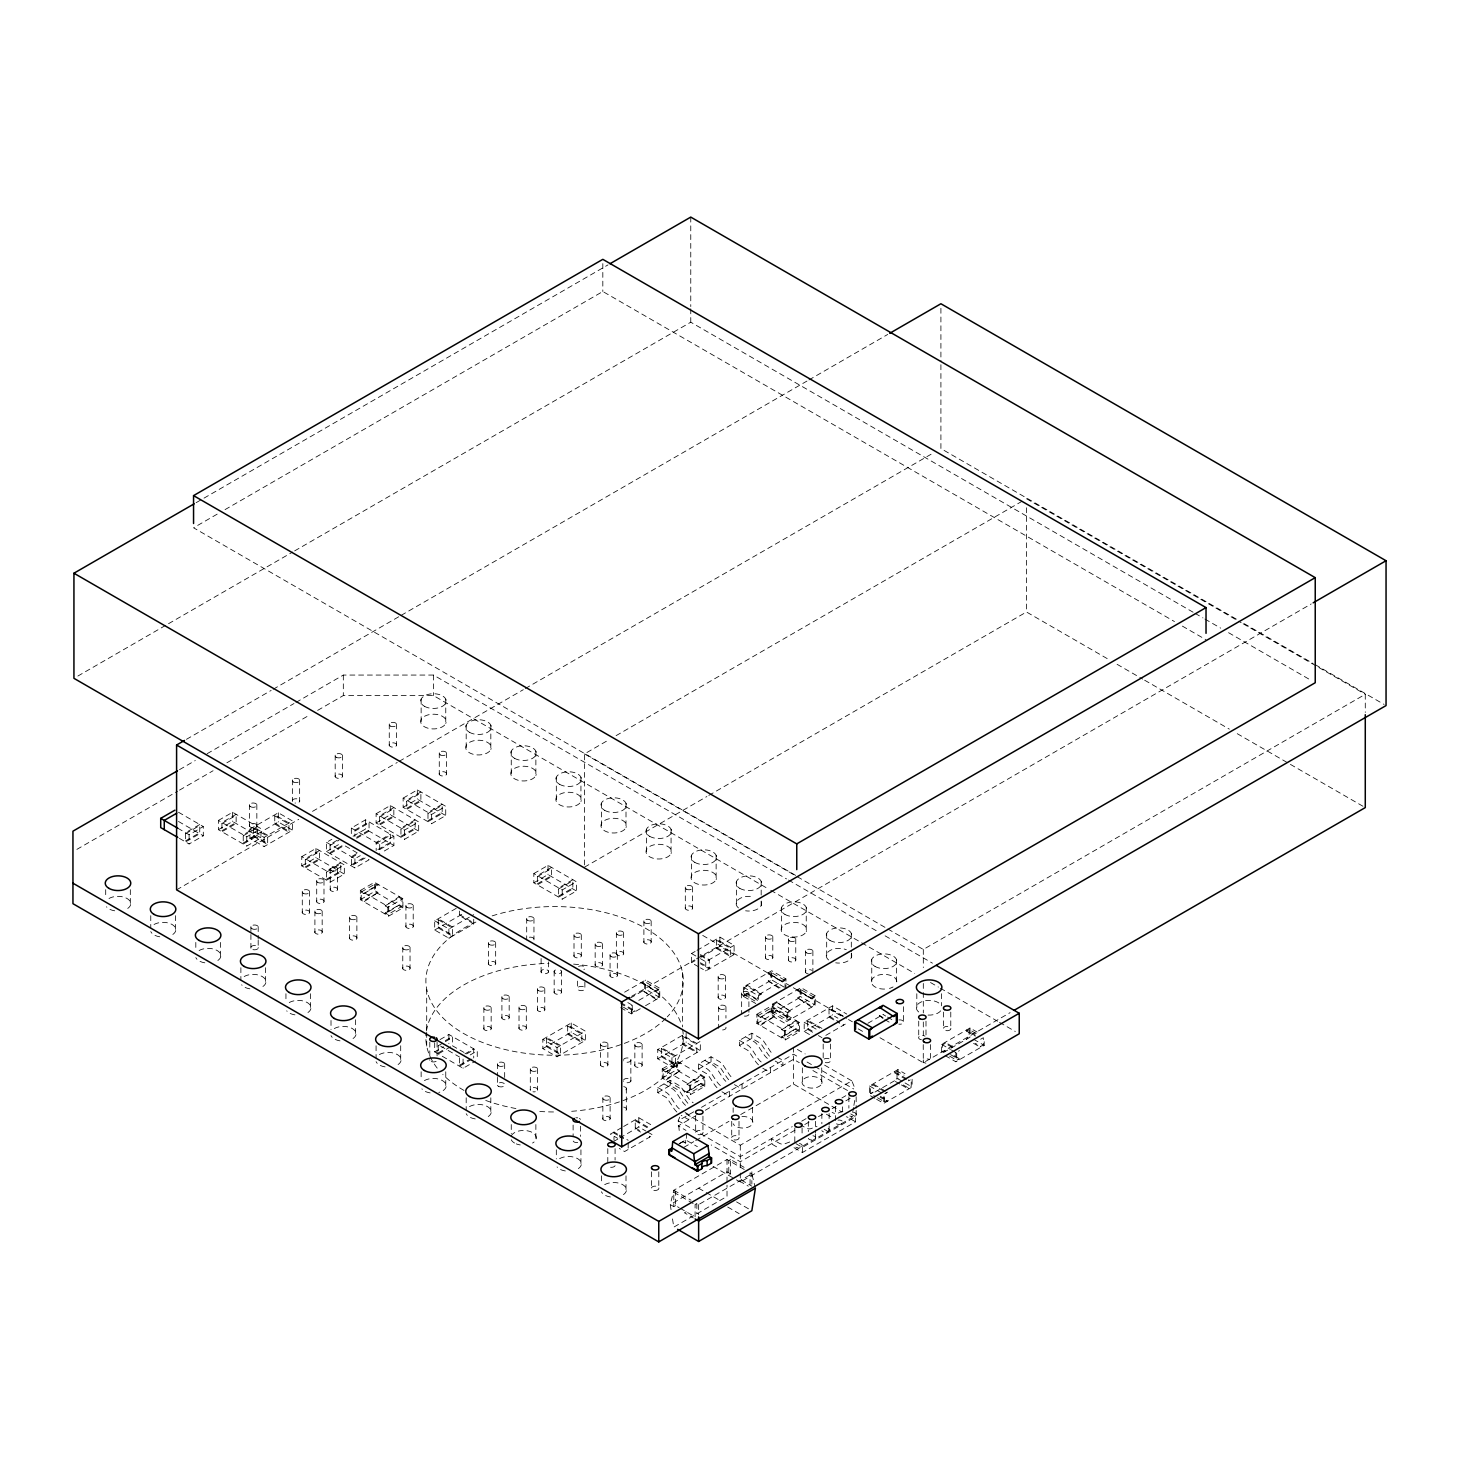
<?xml version="1.0" encoding="UTF-8"?>
<svg xmlns="http://www.w3.org/2000/svg" width="1459" height="1459" viewBox="0 0 1459 1459"><rect width="100%" height="100%" fill="white"/><g stroke="black" fill="none" stroke-linecap="round" stroke-linejoin="round"><path stroke-width="0.75" stroke-dasharray="5 3.75" d="M853.533 1107.472L851.801 1117.703L740.297 1182.082L736.412 1179.839M853.88 1105.43L854.919 1099.284M686.897 1133.442L685.675 1142.981L682.757 1141.813M744.272 1169.48L727.02 1159.522L673.803 1190.252L670.246 1204.587L671.213 1210.733M679.712 1117.102L678.198 1120.786L679.584 1134.099M196.126 502.68L202.035 499.27M204.005 498.139L608.002 264.9M217.172 514.152L193.555 527.793L796.76 876.038M225.051 509.61L602.822 291.508L1174.477 621.552M77.874 676.046L166.563 624.835M168.533 623.704L292.675 552.031M294.663 550.882L690.764 322.202L1193.097 612.215M186.442 739.33L271.155 690.417M273.125 689.286L399.201 616.5M401.17 615.351L806.955 381.073M808.924 379.942L887.729 334.439M179.512 769.641L195.305 760.522M207.142 753.683L293.988 703.548M295.958 702.417L343.321 675.061L433.451 675.061L786.51 878.902M76.889 849.375L177.542 791.27M179.512 790.121L213.069 770.753M226.875 762.783L309.764 714.928M317.661 710.369L343.321 695.56L433.451 695.56L768.747 889.151M185.548 833.727L199.737 825.539M177.816 828.238L189.105 834.767L203.293 826.56L203.293 835.788L189.105 843.977L177.816 837.466M218.394 820.45L232.583 812.262L260.96 828.639L260.96 837.867L246.772 846.056L218.394 829.679L218.394 820.45L246.772 836.846L260.96 828.639M185.548 840.913L199.737 832.706M221.932 823.533L236.139 815.326M218.394 829.679L232.583 821.472L260.96 837.867M221.932 830.7L236.139 822.493M249.927 829.15L278.322 812.772L292.511 820.961L292.511 830.189L264.134 846.567L249.927 838.378L249.927 829.15L264.134 837.357L292.511 820.961M243.234 835.806L257.422 827.618M249.927 838.378L278.322 821.982L292.511 830.189M243.234 842.992L257.422 834.785M176.594 889.844L298.73 819.338M312.518 811.368L397.231 762.473M399.201 761.324L523.307 689.688M525.276 688.539L931.061 454.26M301.758 856.652L315.946 848.463L344.324 864.859L344.324 874.069L330.135 882.257L301.758 865.88L301.758 856.652L330.135 873.047L344.324 864.859M356.689 853.624L351.382 856.688L351.382 865.917L365.571 857.71L369.109 859.77L354.92 867.959L326.542 851.564L326.542 842.354L331.868 839.272M351.327 833.581L351.327 828.037L365.516 819.849L393.894 836.244L393.894 845.454L383.261 851.6M376.112 813.739L390.301 805.532L418.678 821.928L418.678 831.138L404.49 839.344L376.112 822.949L376.112 813.739L404.49 830.116L418.678 821.928M403.14 798.128L417.329 789.921L445.724 806.316L445.724 815.545L431.536 823.733L403.14 807.338L403.14 798.128L431.536 814.505L445.724 806.316M337.175 840.293L330.081 844.396L330.081 853.624L344.288 845.418L359.753 854.354M305.296 859.734L319.503 851.545M330.081 845.418L338.962 840.293M354.865 831.119L369.054 822.912M379.65 816.803L393.839 808.614M406.696 801.192L420.885 793.003M301.758 865.88L315.946 857.691L344.324 874.069M326.542 851.564L340.731 843.375M353.096 836.244L365.516 829.059L393.894 845.454M376.112 822.949L390.301 814.76L418.678 831.138M403.14 807.338L417.329 799.149L445.724 815.545M305.296 866.901L319.503 858.713M330.081 852.585L344.288 844.396L344.288 845.418M356.653 837.265L369.054 830.098M379.65 823.97L393.839 815.782M406.696 808.359L420.885 800.17M356.653 838.287L369.054 831.119L369.054 821.891L354.865 830.098L354.865 836.499M326.597 872.026L340.786 863.837M351.382 857.71L358.476 853.624M376.167 843.411L390.355 835.205M400.951 829.095L415.14 820.906M427.979 813.484L442.168 805.295M326.542 842.354L354.92 858.731L360.245 855.667M351.327 828.037L379.705 844.433L393.894 836.244M326.597 879.193L340.786 871.005M351.382 864.877L365.571 856.688L365.571 857.71M377.936 849.557L390.355 842.39M400.951 836.262L415.14 828.074M427.979 820.651L442.168 812.462M379.705 849.557L390.355 843.411L390.355 834.183L376.167 842.39L376.167 850.579M584.53 864.895L584.53 753.884L608.202 740.205M616.099 735.646L1022.54 500.984M360.337 890.482L374.525 882.294L402.903 898.671L402.903 907.899L388.714 916.088L360.337 899.692L360.337 890.482L388.714 906.86L388.714 916.088M361.212 892.014L375.419 883.826L378.082 885.358L378.082 884.336L363.875 893.546L361.212 892.014L361.212 899.182L363.875 900.732L378.082 892.525L363.875 901.753L363.875 900.732M363.875 893.546L378.082 885.358M360.337 899.692L375.419 890.993L378.082 892.525M399.365 897.65L399.365 896.628L385.176 905.838L399.365 897.65L402.027 899.182L402.027 906.349L387.839 914.556L385.176 913.006L385.176 914.045L399.365 904.817L402.027 906.349M385.176 905.838L387.839 907.389L402.903 898.671M385.176 913.006L399.365 904.817M473.719 919.243L473.719 923.857L448.88 938.192L434.691 930.003L434.691 920.793L457.579 907.571M434.691 930.003L463.068 913.626M533.83 873.576L548.019 865.369L576.396 881.765L576.396 890.975L562.207 899.182L533.83 882.786L533.83 873.576L562.207 889.954L576.396 881.765M537.368 876.64L551.557 868.452M434.691 920.793L448.88 928.982L473.719 914.647M533.83 882.786L548.019 874.598L576.396 890.975M537.368 883.807L551.557 875.619M584.53 867.157L706.849 796.541M708.819 795.392L1026.479 611.996L1109.205 659.76M558.651 888.932L572.858 880.744M558.651 896.1L572.858 887.911M440.016 1039.61L448.88 1034.486L477.257 1050.863L477.257 1060.091M445.323 1040.632L452.418 1036.528L452.418 1044.717M438.229 1045.756L443.554 1042.674M445.323 1041.653L452.418 1037.55M434.691 1042.674L434.691 1051.884L443.554 1046.778M438.229 1052.924L445.323 1048.82M450.649 1046.778L438.229 1053.945L438.229 1044.717L459.53 1057.009M464.837 1053.945L473.719 1048.82L473.719 1058.03M466.625 1053.945L473.719 1049.842M470.163 1054.966L477.257 1050.863M459.53 1065.216L470.163 1059.07M471.95 1059.07L459.53 1066.237L459.53 1058.03M434.691 1051.884L463.068 1068.28L475.488 1061.112M542.839 1039.373L571.217 1022.996L585.406 1031.185L585.406 1040.395L557.028 1056.79L542.839 1048.602L542.839 1039.373L557.028 1047.562L585.406 1031.185M624.598 992.175L645.571 980.065L659.76 988.254L659.76 997.482L642.671 1007.348M698.642 966.843L691.53 962.739L691.53 953.529L695.086 951.469M697.019 950.356L719.925 937.134L734.114 945.323L734.114 954.551L705.737 970.928L700.411 967.864M658.884 989.786L656.222 991.336L642.015 982.108L642.015 983.129L644.677 981.597L658.884 989.786L658.884 996.953L656.222 998.503L642.015 990.296L656.222 999.524L656.222 998.503M631.583 996.315L694.612 959.931M696.581 958.8L1311.203 603.953M542.839 1048.602L571.217 1032.206L585.406 1040.395M630.416 998.029L645.571 989.275L645.571 980.065M691.53 962.739L695.086 960.697M700.885 957.341L719.925 946.362L734.114 954.551M638.805 1000.363L659.76 988.254M700.411 958.636L705.737 961.718L734.114 945.323M623.394 1007.202L632.258 1012.327L634.92 1010.795L634.92 1011.816L620.732 1003.628M620.732 1007.713L631.382 1013.859L640.738 1008.461M755.78 1003.518L743.361 996.351L743.361 987.123L771.738 970.746L785.945 978.934L785.945 988.162M746.899 986.102L746.899 985.08L761.106 993.269L761.106 994.29L746.899 986.102L744.254 987.634L744.254 994.819L754.887 1000.965M785.051 980.466L782.389 982.016L768.2 972.788L768.2 973.81L770.863 972.278L785.051 980.466L785.051 987.634M744.254 994.819L746.899 993.269L757.549 999.415M778.832 988.162L768.2 980.977L770.863 979.445L784.158 987.123M743.361 996.351L771.738 979.956L771.738 970.746M657.735 1049.568L671.942 1057.757L700.32 1041.379L700.32 1050.589L671.942 1066.985L657.735 1058.778L657.735 1049.568L682.575 1035.233L696.764 1043.422L696.764 1052.632L682.575 1044.443L682.575 1035.233M785.945 978.934L757.549 995.33L757.549 999.014M743.361 987.123L758.443 995.84L761.106 994.29M657.735 1058.778L686.131 1042.401L700.32 1050.589M772.65 1004.047L801.027 987.652L815.234 995.84L815.234 1005.069L786.839 1021.446L772.65 1013.257L772.65 1004.047L787.732 1012.747L790.395 1011.215L776.188 1001.986L790.395 1011.215M776.188 1003.008L773.544 1004.558L773.544 1011.725L787.732 1019.914L790.395 1018.382L790.395 1019.403L776.188 1010.193L773.544 1011.725M814.341 997.391L811.678 998.923L797.489 989.694L797.489 990.716L800.152 989.184L814.341 997.391L814.341 1004.558L811.678 1006.09L797.489 997.901L811.678 1007.111L811.678 1006.09M662.24 1068.9L676.447 1060.711L704.825 1077.107L704.825 1086.317L690.636 1094.505L662.24 1078.128L662.24 1068.9L690.636 1085.295L690.636 1094.505M756.874 1014.279L771.063 1006.072L799.459 1022.467L799.459 1031.677L785.27 1039.884L756.874 1023.489L756.874 1014.279L785.27 1030.656L785.27 1039.884M663.134 1070.45L677.323 1062.243L679.985 1063.793L679.985 1062.754L665.796 1071.982L663.134 1070.45L663.134 1077.617L665.796 1079.149L679.985 1070.961L665.796 1080.171L665.796 1079.149M757.768 1015.811L771.957 1007.622L774.62 1009.154L774.62 1008.133L760.431 1017.342L757.768 1015.811L757.768 1022.978L760.431 1024.51L774.62 1016.321L760.431 1025.531L760.431 1024.51M665.796 1071.982L679.985 1063.793M760.431 1017.342L774.62 1009.154M797.489 997.901L800.152 996.351L815.234 1005.069M772.65 1013.257L801.027 996.862L801.027 987.652M662.24 1078.128L677.323 1069.411L679.985 1070.961M756.874 1023.489L771.957 1014.789L774.62 1016.321M815.234 995.84L786.839 1012.236L786.839 1021.446M676.885 1111.995A18.347 10.596 60 0 1 673.62 1108.111L667.529 1098.882A4.103 2.371 60 0 0 665.979 1097.35L657.79 1092.609L657.79 1087.502L670.21 1080.335L678.234 1084.967A10.377 5.982 60 0 1 682.885 1089.563L688.265 1097.733A12.073 6.967 60 0 0 693.171 1102.785M716.989 1087.721A18.347 10.596 60 0 1 714.418 1084.548L708.326 1075.319A4.103 2.371 60 0 0 706.794 1073.788L698.606 1069.064L698.606 1063.939L711.025 1056.772L719.05 1061.404A10.377 5.982 60 0 1 723.682 1066L729.062 1074.171A12.073 6.967 60 0 0 733.002 1078.548M758.498 1064.869A18.347 10.596 60 0 1 755.215 1060.985L749.142 1051.757A4.103 2.371 60 0 0 747.592 1050.243L739.403 1045.501L739.403 1040.376L751.823 1033.209L759.847 1037.841A10.377 5.982 60 0 1 764.498 1042.437L769.86 1050.626A12.073 6.967 60 0 0 773.343 1054.602M657.79 1092.609L670.21 1085.441L678.399 1090.183A4.103 2.371 60 0 1 679.949 1091.715L686.04 1100.943A18.347 10.596 60 0 0 689.305 1104.81M698.606 1069.064L711.025 1061.897L719.214 1066.62A4.103 2.371 60 0 1 720.746 1068.152L726.837 1077.38A18.347 10.596 60 0 0 729.409 1080.554M739.403 1045.501L751.823 1038.334L760.011 1043.076A4.103 2.371 60 0 1 761.543 1044.589L767.635 1053.817A18.347 10.596 60 0 0 770.917 1057.702M701.287 1076.067L701.287 1075.046L687.08 1084.274L701.287 1076.067L703.931 1077.617L703.931 1084.785L689.742 1092.973L687.08 1091.441L687.08 1092.463L701.287 1083.253L703.931 1084.785M795.903 1021.446L795.903 1020.425L781.714 1029.635L795.903 1021.446L798.565 1022.978L798.565 1030.145L784.377 1038.334L781.714 1036.802L781.714 1037.823L795.903 1028.613L798.565 1030.145M887.856 929L923.31 949.462L1365.277 694.302L1365.277 712.43M687.08 1084.274L689.742 1085.806L704.825 1077.107M781.714 1029.635L784.377 1031.166L799.459 1022.467M621.716 1127.606L610.427 1134.117L617.522 1138.221M623.65 1126.494L638.805 1117.74L651.225 1124.907M809.508 1034.54L804.201 1031.477L804.201 1022.248L832.578 1005.871L846.767 1014.06M687.08 1091.441L701.287 1083.253M781.714 1036.802L795.903 1028.613M613.984 1141.285L617.85 1139.06M619.783 1137.947L638.805 1126.95L645.899 1131.053M804.201 1031.477L832.578 1015.081L837.904 1018.163M825.812 1035.379L846.767 1023.27M693.7 1111.831L678.198 1120.786L740.297 1156.64L792.255 1126.64M701.451 1107.363L793.514 1054.2L799.295 1057.556M695.943 1115.661L678.198 1125.91L685.967 1130.378M705.335 1110.244L793.514 1059.325L799.295 1062.663M883.042 1018.619L879.503 1015.537L882.166 1014.005L885.704 1016.048M867.886 1023.27L883.042 1014.516M679.529 1143.455L685.675 1139.917L697.384 1146.683M678.763 1144.111L683.195 1141.558L685.675 1142.981M683.961 1147.303L693.736 1141.668M695.706 1140.537L728.953 1121.333M740.698 1114.548L746.57 1111.174M748.522 1110.044L793.514 1084.055L842.08 1112.105M685.894 1113.819L740.297 1145.224L851.801 1080.845L854.846 1088.213M675.572 1205.608L673.803 1206.629L673.803 1192.295L675.572 1191.274L675.572 1205.608L679.128 1207.669M730.576 1159.522L728.789 1160.543L728.789 1174.896L730.576 1173.857L730.576 1159.522L744.108 1167.346M801.739 1121.15L806.736 1118.269M841.916 1097.952L845.837 1095.691M874.853 1098.28L869.528 1095.217L869.528 1085.988L897.923 1069.611L905.018 1073.696M970.016 1027.975L970.016 1037.203L941.639 1053.58L941.639 1044.37L970.016 1027.975L977.111 1032.078M795.009 1130.16L740.297 1161.747L711.19 1144.95M804.784 1124.524L810.748 1121.077M818.463 1116.627L822.548 1114.257M832.159 1108.712L836.062 1106.469M845.837 1100.815L853.643 1096.311M883.716 1091.113L873.084 1084.967L870.421 1086.499L870.421 1093.666L875.747 1096.749M906.787 1078.821L894.367 1071.654L894.367 1072.675L897.03 1071.143L904.124 1075.228M952.271 1047.434L945.177 1043.349L942.514 1044.881L942.514 1052.048L945.177 1050.516L945.177 1051.538M975.341 1035.142L966.46 1030.018L966.46 1031.057L969.123 1029.507L976.217 1033.61M879.978 1037.732L923.31 1062.754L1010.12 1012.637M870.421 1093.666L873.084 1092.134L869.528 1095.217M875.017 1092.043L897.923 1078.821L903.23 1081.885M951.396 1050.006L956.703 1053.07L959.365 1050.516M980.667 1039.246L983.33 1037.714L983.33 1044.881L980.667 1046.413L975.341 1043.349M755.397 1188.21L751.841 1173.857L698.642 1204.587L696.855 1203.566L695.086 1204.587L695.086 1216.879L680.897 1208.69M686.222 1211.754L684.435 1212.776L693.317 1217.9M795.994 1143.692L802.414 1147.394L855.576 1116.7L855.576 1121.825L802.414 1152.519L794.225 1147.795A4.103 2.371 60 0 0 793.258 1147.504M877.516 1097.77L884.61 1101.873L887.273 1100.323L887.273 1101.363L880.178 1097.259M903.23 1084.967L908.556 1088.031L911.218 1086.499L911.218 1079.332L908.556 1080.864L908.556 1079.842M949.608 1056.152L956.703 1060.237L959.365 1058.705L959.365 1059.726L948.733 1053.58M876.622 1099.302L883.716 1103.405L912.112 1087.01L912.112 1077.8M945.177 1055.623L955.827 1061.769L984.205 1045.392L984.205 1038.006M842.901 1111.302L837.521 1113.29A12.073 6.967 60 0 1 832.122 1112.396M789.738 1141.996L784.377 1143.965A12.073 6.967 60 0 1 778.978 1143.072L771.373 1138.695L771.373 1143.801L779.033 1148.233M1236.357 619.145L940.909 448.57L940.909 360.318M1244.235 623.686L1313.173 663.498M1315.143 664.629L1384.08 704.423M1026.479 498.723L1241.171 622.665M1243.141 623.795L1365.277 694.302M1195.067 613.364L1202.946 617.905M1204.915 619.054L1220.691 628.136M1228.569 632.695L1311.294 680.459M1182.374 626.112L1206.028 639.753M1117.083 664.301L1142.689 679.092M1144.658 680.222L1229.353 729.135M1237.232 733.676L1288.443 763.239M1290.413 764.388L1365.277 807.593M584.53 753.884L795.283 875.564M797.252 876.695L885.887 927.869M788.48 880.051L877.242 931.28M885.121 935.839L932.465 963.177M770.717 890.282L914.702 973.408M930.495 982.527L938.374 987.068M940.344 988.217L997.555 1021.245M999.524 1022.376L1015.3 1031.495M966.46 1031.057L975.341 1036.164M973.572 1039.246L984.205 1045.392M973.572 1043.349L980.667 1047.434L980.667 1046.413M952.271 1046.413L945.177 1042.31L945.177 1043.349M941.639 1044.37L950.502 1049.495M887.491 1017.087L892.799 1020.151M954.04 1055.623L959.365 1058.705M879.503 1015.537L883.042 1017.598M884.829 1019.64L890.154 1022.704M716.369 940.216L730.576 948.405M843.229 1016.102L829.022 1007.914L829.022 1017.124L839.673 1023.27M702.709 935.401L791.343 986.558M793.313 987.707L846.494 1018.4M848.463 1019.549L852.403 1021.811M768.2 973.81L782.389 982.016M797.489 990.716L811.678 998.923M829.022 1008.935L843.229 1017.124M858.22 1028.85L863.527 1031.932M716.369 947.383L730.576 955.572M768.2 980.977L780.62 988.162M829.022 1016.102L839.673 1022.248M700.411 954.551L709.275 959.675L709.275 968.885L700.411 963.761M700.411 955.572L709.275 960.697M821.928 1028.394L807.739 1020.206L807.739 1029.416L816.602 1034.54M691.53 953.529L698.642 957.615M807.739 1021.227L821.928 1029.416M894.367 1072.675L906.787 1079.842M804.201 1022.248L818.39 1030.437M700.411 962.739L709.275 967.864M905.018 1082.925L912.112 1087.01M776.188 1010.193L790.395 1018.382M807.739 1028.394L814.833 1032.498M757.549 1000.436L746.899 993.269M818.39 1035.562L821.928 1037.623M899.692 1083.946L894.367 1080.864L897.03 1078.31L897.03 1071.143M901.461 1084.967L908.556 1089.071L908.556 1088.031M799.459 1031.677L771.063 1015.3L771.063 1006.072M885.504 1091.113L873.084 1083.946L873.084 1084.967M869.528 1085.988L881.947 1093.156M880.178 1096.238L887.273 1100.323M797.398 1049.44L805.167 1053.927M824.59 1065.143L851.801 1080.845M807.064 1062.024L812.882 1065.398M814.833 1066.511L853.661 1088.943M812.882 1070.523L847.843 1090.694M745.604 1036.802L753.646 1041.434A10.377 5.982 60 0 1 758.279 1046.03L763.659 1054.2A12.073 6.967 60 0 0 767.598 1058.559M777.173 1057.064L782.863 1060.346L782.863 1065.471L775.203 1061.058M642.015 983.129L656.222 991.336M739.403 1040.376L747.427 1045.009A10.377 5.982 60 0 1 752.078 1049.605L757.44 1057.793A12.073 6.967 60 0 0 762.364 1062.845M659.76 997.482L644.677 988.764L644.677 981.597M850.761 1113.928L855.576 1116.7M762.783 1068.225L770.443 1072.639L770.443 1067.532M855.576 1121.825L847.387 1117.102A4.103 2.371 60 0 0 846.256 1116.81M826.432 1114.238L832.177 1117.539M627.826 1002.588L631.382 1004.649L631.382 1013.859M682.575 1036.255L696.764 1044.443M620.732 1002.588L634.92 1010.795M459.53 914.647L473.719 922.836M682.575 1043.422L696.764 1051.611M473.719 923.857L459.53 915.668L459.53 911.054M704.806 1060.346L712.831 1064.979A10.377 5.982 60 0 1 717.481 1069.593L722.843 1077.763A12.073 6.967 60 0 0 725.852 1081.32M824.171 1129.266L828.986 1132.056M274.766 815.836L288.955 824.043M698.606 1063.939L706.63 1068.572A10.377 5.982 60 0 1 711.263 1073.167L716.643 1081.338A12.073 6.967 60 0 0 720.6 1085.715M734.406 1084.602L742.066 1089.034L742.066 1083.909M799.842 1124.451L805.55 1127.734A12.073 6.967 60 0 0 810.949 1128.628L816.329 1126.658A10.377 5.982 60 0 1 817.004 1126.476M274.766 823.004L288.955 831.211M438.229 919.772L452.418 927.96M661.292 1048.547L675.481 1056.735M438.229 926.939L452.418 935.128M661.292 1055.714L675.481 1063.903M721.986 1091.788L729.646 1096.201L729.646 1091.077M402.903 907.899L374.525 891.504L374.525 882.294M704.825 1086.317L676.447 1069.921L676.447 1060.711M253.483 828.128L267.672 836.335M253.483 835.296L267.672 843.503M567.679 1026.06L581.867 1034.249M664.009 1083.909L672.034 1088.542A10.377 5.982 60 0 1 676.684 1093.138L682.046 1101.326A12.073 6.967 60 0 0 685.511 1105.302M567.679 1033.227L581.867 1041.416M657.79 1087.502L665.815 1092.134A10.377 5.982 60 0 1 670.465 1096.73L675.845 1104.901A12.073 6.967 60 0 0 679.31 1108.876M178.454 812.225L203.293 826.56M685.037 1112.451L688.849 1114.64L688.849 1119.764L681.189 1115.333M178.454 821.453L203.293 835.788M546.377 1038.352L560.566 1046.541M546.377 1045.519L560.566 1053.708M751.841 1173.857L750.072 1172.835L750.072 1185.127M730.576 1173.857L727.02 1171.814L670.246 1204.587L673.803 1206.629M741.208 1180.003L751.859 1186.149M647.687 1126.95L635.267 1119.783L635.267 1128.992L640.592 1132.075M635.267 1120.804L647.687 1127.971M739.439 1181.042L748.303 1186.149M713.086 1166.379L734.461 1178.726M647.687 1132.075L653.012 1135.138L624.616 1151.534L619.291 1148.452M635.267 1127.971L642.361 1132.075M736.576 1201.906L749.944 1209.639M617.522 1134.117L613.984 1132.075L613.984 1140.263M619.291 1135.138L628.172 1140.263M613.984 1133.096L617.522 1135.138M619.291 1136.178L626.385 1140.263M452.418 1045.756L464.035 1052.45M698.642 1188.21L704.314 1191.474M706.211 1192.568L721.348 1201.304M727.713 1207.031L739.166 1213.651M673.803 1190.252L691.055 1200.21M673.803 1192.295L693.153 1203.474M672.508 1218.922L673.803 1227.128L727.02 1196.398L727.02 1185.219M1026.479 507.768L1026.479 611.996M969.123 1029.507L969.123 1036.674L966.46 1039.246M956.703 1053.07L956.703 1060.237M955.827 1052.559L955.827 1061.769M950.776 1012.072L950.776 1029.124A3.757 2.17 0 0 1 944.484 1030.09A3.757 2.17 0 0 1 946.18 1026.461A3.757 2.17 0 0 1 950.776 1029.124M943.517 1012.072L943.517 1029.124M941.438 993.725L941.438 1005.835M940.909 308.268L940.909 358.057M930.514 1044.589L930.514 1061.641M925.991 1021.172L925.991 1038.224M923.31 949.462L923.31 967.591M923.31 983.457L923.31 990.26M923.31 992.521L923.31 1012.911M923.31 1021.975L923.31 1035.562M923.237 1044.589L923.31 1062.754M918.732 1021.172L918.732 1038.224M916.817 993.725L916.817 1009.646M903.468 1006.692L903.468 1022.613M897.923 1069.611L897.923 1078.821M896.373 959.347L896.373 983.64A12.748 7.35 0 0 0 885.175 974.393A12.748 7.35 0 0 0 871.37 982.381A12.748 7.35 0 0 0 887.364 988.837M884.61 1101.873L884.61 1094.706L887.273 1092.134L883.716 1094.177L883.716 1103.405M871.752 959.347L871.752 983.64M856.159 1096.767L856.159 1108.147M856.159 1110.427L856.159 1114.968M851.308 933.322L851.308 951.542M851.308 953.074L851.308 957.615M848.883 1096.767L848.883 1108.147M843.229 1024.291L843.229 1025.33M842.627 1106.852L842.627 1111.393M835.369 1106.852L835.369 1122.773A3.757 2.17 0 0 0 839.983 1124.324A3.757 2.17 0 0 0 842.627 1121.661A3.757 2.17 0 0 0 838.031 1120.129M832.578 1005.871L832.578 1015.081M830.463 1044.06L830.463 1061.112M829.113 1113.527L829.113 1124.907M829.113 1126.038L829.113 1130.579M826.688 933.322L826.688 957.615M823.186 1044.06L823.186 1061.112M821.855 1113.527L821.855 1123.758M821.727 1067.879L821.727 1083.818A10.031 5.8 0 0 1 804.93 1086.408A10.031 5.8 0 0 1 809.435 1076.724A10.031 5.8 0 0 1 821.727 1083.818M815.599 1121.333L815.599 1132.713M815.599 1133.844L815.599 1138.385M812.882 950.794L812.882 972.405M808.322 1121.333L808.322 1131.564M806.243 907.316L806.243 931.608A12.748 7.35 0 0 1 784.924 934.909A12.748 7.35 0 0 1 790.632 922.599A12.748 7.35 0 0 1 806.243 931.608M805.605 950.794L805.605 972.405M802.341 1067.879L802.341 1083.818M802.414 1147.394L802.414 1152.519M802.085 1127.989L802.085 1134.81M800.152 989.184L800.152 996.351M795.757 938.83L795.757 960.441A3.757 2.17 0 0 1 789.465 961.408A3.757 2.17 0 0 1 791.161 957.779A3.757 2.17 0 0 1 795.757 960.441M794.808 1127.989L794.808 1145.078M793.514 1047.197L793.514 1084.055M788.498 938.83L788.498 960.441M787.732 1012.747L787.732 1019.914M784.377 1031.166L784.377 1038.334M781.623 907.316L781.623 931.608M772.796 936.477L772.796 958.089A3.757 2.17 0 0 1 766.486 959.074A3.757 2.17 0 0 1 768.182 955.426A3.757 2.17 0 0 1 772.796 958.089M771.957 1007.622L771.957 1014.789M770.863 972.278L770.863 979.445M765.519 936.477L765.519 958.089M761.179 881.291L761.179 898.762M761.179 901.042L761.179 905.583M758.443 995.84L758.443 999.415M752.534 1107.819L752.534 1123.758M751.823 1033.209L751.823 1038.334M751.859 1171.814L751.859 1184.106M748.905 992.941L748.905 1012.272M741.646 992.941L741.646 1013.421M740.297 1145.224L740.297 1170.793M740.297 1173.054L740.297 1182.082M739.002 1121.333L739.002 1138.385A3.757 2.17 0 0 1 732.692 1139.37A3.757 2.17 0 0 1 734.388 1135.722A3.757 2.17 0 0 1 739.002 1138.385M736.558 881.291L736.558 905.583M733.148 1107.819L733.148 1112.378M731.725 1121.333L731.725 1138.385M727.02 1159.522L727.02 1182.994M725.944 1006.728L725.944 1018.108M725.433 976.199L725.433 997.81A3.757 2.17 0 0 1 719.141 998.777A3.757 2.17 0 0 1 720.837 995.147A3.757 2.17 0 0 1 725.433 997.81M719.925 937.134L719.925 946.362M718.667 1006.728L718.667 1028.34M718.175 976.199L718.175 997.81M716.132 855.284L716.132 879.576A12.748 7.35 0 0 1 694.794 882.877A12.748 7.35 0 0 1 700.521 870.567A12.748 7.35 0 0 1 716.132 879.576M711.025 1056.772L711.025 1061.897M705.737 961.718L705.737 970.928M702.946 1116.135L702.946 1133.187A3.757 2.17 0 0 1 696.654 1134.154A3.757 2.17 0 0 1 698.332 1130.524A3.757 2.17 0 0 1 702.946 1133.187M698.642 1204.587L698.642 1214.836M696.855 1203.566L696.855 1213.797M695.669 1116.135L695.669 1133.187M692.587 887.054L692.587 908.665A3.757 2.17 0 0 1 686.295 909.65A3.757 2.17 0 0 1 687.973 906.003A3.757 2.17 0 0 1 692.587 908.665M691.511 855.284L691.511 879.576M690.764 217.099L690.764 306.554M690.764 308.779L690.764 322.202M689.742 1085.806L689.742 1092.973M686.131 1033.173L686.131 1042.401M685.311 887.054L685.311 908.665M685.219 1140.172L685.219 1143.236M682.52 972.46L682.52 1026.935M677.323 1062.243L677.323 1069.411M671.942 1057.757L671.942 1066.985M671.067 829.259L671.067 853.551A12.748 7.35 0 0 1 649.747 856.852A12.748 7.35 0 0 1 655.456 844.542A12.748 7.35 0 0 1 671.067 853.551M670.21 1080.335L670.21 1085.441M658.793 1171.796L658.793 1188.848A3.757 2.17 0 0 1 652.483 1189.833A3.757 2.17 0 0 1 654.179 1186.203A3.757 2.17 0 0 1 658.793 1188.848M651.516 1171.796L651.516 1188.848M651.152 920.848L651.152 942.459A3.757 2.17 0 0 1 644.86 943.426A3.757 2.17 0 0 1 646.556 939.797A3.757 2.17 0 0 1 651.152 942.459M649.456 1136.178L649.456 1137.199M646.446 829.259L646.446 853.551M643.893 920.848L643.893 942.459M642.106 1044.188L642.106 1065.799A3.757 2.17 0 0 1 635.814 1066.784A3.757 2.17 0 0 1 637.492 1063.137A3.757 2.17 0 0 1 642.106 1065.799M638.805 1117.74L638.805 1126.95M634.847 1044.188L634.847 1065.799M632.258 1005.16L632.258 1012.327M630.853 1059.544L630.853 1081.155M628.172 1143.09L628.172 1149.491M626.33 1088.159L626.33 1109.77M626.002 803.252L626.002 827.545A12.748 7.35 0 0 1 604.683 830.846A12.748 7.35 0 0 1 610.391 818.535A12.748 7.35 0 0 1 626.002 827.545M626.002 1175.826L626.002 1191.766M623.631 932.593L623.631 954.204A3.757 2.17 0 0 1 617.321 955.171A3.757 2.17 0 0 1 619.017 951.542A3.757 2.17 0 0 1 623.631 954.204M617.321 954.441L617.321 976.053A3.757 2.17 0 0 1 611.029 977.019A3.757 2.17 0 0 1 612.725 973.39A3.757 2.17 0 0 1 617.321 976.053M616.355 932.593L616.355 954.204M615.078 1148.652L615.078 1160.033M610.063 954.441L610.063 976.053M610.117 1097.533L610.117 1119.126A3.757 2.17 0 0 1 603.825 1120.111A3.757 2.17 0 0 1 605.521 1116.482A3.757 2.17 0 0 1 610.117 1119.126M607.874 1043.677L607.874 1065.289A3.757 2.17 0 0 1 601.582 1066.255A3.757 2.17 0 0 1 603.26 1062.626A3.757 2.17 0 0 1 607.874 1065.289M607.801 1148.652L607.801 1163.425M602.822 263.641L602.822 291.508M602.859 1097.533L602.859 1119.126M602.439 943.772L602.439 965.384A3.757 2.17 0 0 1 596.147 966.35A3.757 2.17 0 0 1 597.825 962.721A3.757 2.17 0 0 1 602.439 965.384M601.382 803.252L601.382 827.545M601.382 1175.826L601.382 1183.395M600.597 1043.677L600.597 1065.289M595.163 943.772L595.163 965.384M584.877 982.235L584.877 989.056A3.757 2.17 0 0 1 578.585 990.041A3.757 2.17 0 0 1 580.263 986.412A3.757 2.17 0 0 1 584.877 989.056M581.284 934.672L581.284 956.283A3.757 2.17 0 0 1 574.974 957.25A3.757 2.17 0 0 1 576.67 953.621A3.757 2.17 0 0 1 581.284 956.283M580.937 777.228L580.937 801.52A12.748 7.35 0 0 1 559.618 804.821A12.748 7.35 0 0 1 565.326 792.511A12.748 7.35 0 0 1 580.937 801.52M580.937 1149.82L580.937 1165.741M580.39 1126.202L580.39 1136.433M577.6 981.105L577.6 989.056M574.007 934.672L574.007 956.283M573.113 1125.053L573.113 1136.433M571.217 1022.996L571.217 1032.206M562.207 889.954L562.207 899.182M561.441 971.092L561.441 992.704A3.757 2.17 0 0 1 555.149 993.67A3.757 2.17 0 0 1 556.827 990.041A3.757 2.17 0 0 1 561.441 992.704M557.028 1047.562L557.028 1056.79M556.317 777.228L556.317 801.52M556.317 1149.82L556.317 1158.92M554.165 971.092L554.165 992.704M548.383 961.919L548.383 972.15A3.757 2.17 0 0 1 542.091 973.135A3.757 2.17 0 0 1 543.769 969.487A3.757 2.17 0 0 1 548.383 972.15M548.019 865.369L548.019 874.598M544.772 988.527L544.772 1010.139A3.757 2.17 0 0 1 538.462 1011.105A3.757 2.17 0 0 1 540.158 1007.476A3.757 2.17 0 0 1 544.772 1010.139M541.107 958.49L541.107 972.15M537.496 988.527L537.496 1010.139M537.587 1068.645L537.587 1090.256M535.872 751.221L535.872 775.513A12.748 7.35 0 0 1 514.553 778.814A12.748 7.35 0 0 1 520.261 766.486A12.748 7.35 0 0 1 535.872 775.513M535.872 1124.542L535.872 1139.734M533.958 918.276L533.958 939.888M530.31 1068.645L530.31 1090.256A3.757 2.17 0 0 1 533.611 1087.539A3.757 2.17 0 0 1 537.696 1089.891A3.757 2.17 0 0 1 532.973 1091.806M526.699 918.276L526.699 939.888M526.298 1006.984L526.298 1028.595A3.757 2.17 0 0 1 520.006 1029.58A3.757 2.17 0 0 1 521.684 1025.932A3.757 2.17 0 0 1 526.298 1028.595M519.021 1006.984L519.021 1028.595M511.252 751.221L511.252 775.513M511.252 1124.542L511.252 1133.643M509.173 996.588L509.173 1018.2A3.757 2.17 0 0 1 502.881 1019.184A3.757 2.17 0 0 1 504.577 1015.537A3.757 2.17 0 0 1 509.173 1018.2M504.668 1063.702L504.668 1080.754M501.914 996.588L501.914 1018.2M497.41 1063.702L497.41 1076.213M497.41 1077.362L497.41 1085.314M495.659 942.478L495.659 964.089A3.757 2.17 0 0 1 489.367 965.056A3.757 2.17 0 0 1 491.045 961.426A3.757 2.17 0 0 1 495.659 964.089M491.154 1007.512L491.154 1029.124A3.757 2.17 0 0 1 484.862 1030.09A3.757 2.17 0 0 1 486.54 1026.461A3.757 2.17 0 0 1 491.154 1029.124M490.826 725.196L490.826 749.488A12.748 7.35 0 0 1 469.488 752.789A12.748 7.35 0 0 1 475.215 740.479A12.748 7.35 0 0 1 490.826 749.488M490.826 1097.788L490.826 1113.709M488.382 942.478L488.382 964.089M483.877 1007.512L483.877 1029.124M466.187 725.196L466.187 749.488M466.187 1097.788L466.187 1109.916M463.068 1059.07L463.068 1068.28M448.88 928.982L448.88 938.192M448.88 1034.486L448.88 1043.696M446.527 752.808L446.527 774.419A3.757 2.17 0 0 1 440.235 775.386A3.757 2.17 0 0 1 441.931 771.756A3.757 2.17 0 0 1 446.527 774.419M445.761 699.171L445.761 723.482A12.748 7.35 0 0 1 424.423 726.764A12.748 7.35 0 0 1 430.15 714.454A12.748 7.35 0 0 1 445.761 723.482M445.761 1071.763L445.761 1087.703M439.268 752.808L439.268 774.419M437.08 1042.127L437.08 1059.216M433.451 675.061L433.451 695.56M431.536 814.505L431.536 823.733M429.803 1042.127L429.803 1060.346M426.703 989.33L426.703 1030.182M426.703 1032.443L426.703 1046.067M421.14 699.171L421.14 723.482M421.14 1071.763L421.14 1079.332M417.329 789.921L417.329 799.149M413.207 905.273L413.207 926.884A3.757 2.17 0 0 1 406.897 927.851A3.757 2.17 0 0 1 408.593 924.222A3.757 2.17 0 0 1 413.207 926.884M410.034 947.165L410.034 968.776A3.757 2.17 0 0 1 403.742 969.743A3.757 2.17 0 0 1 405.438 966.113A3.757 2.17 0 0 1 410.034 968.776M405.93 905.273L405.93 926.884M404.49 830.116L404.49 839.344M402.775 947.165L402.775 968.776M400.696 1045.756L400.696 1061.678M396.52 723.938L396.52 745.549A3.757 2.17 0 0 1 390.228 746.516A3.757 2.17 0 0 1 391.906 742.886A3.757 2.17 0 0 1 396.52 745.549M390.301 805.532L390.301 814.76M389.261 723.938L389.261 745.549M387.839 907.389L387.839 914.556M379.705 844.433L379.705 853.643M376.075 1045.756L376.075 1057.884M375.419 883.826L375.419 890.993M365.516 819.849L365.516 829.059M356.871 916.981L356.871 938.593A3.757 2.17 0 0 1 350.579 939.56A3.757 2.17 0 0 1 352.257 935.93A3.757 2.17 0 0 1 356.871 938.593M355.631 1019.732L355.631 1035.671M354.92 858.731L354.92 867.959M349.595 916.981L349.595 938.593M343.321 675.061L343.321 695.56M342.446 755.16L342.446 776.772A3.757 2.17 0 0 1 336.154 777.738A3.757 2.17 0 0 1 337.831 774.109A3.757 2.17 0 0 1 342.446 776.772M337.503 868.324L337.503 889.935A3.757 2.17 0 0 1 331.211 890.902A3.757 2.17 0 0 1 332.889 887.273A3.757 2.17 0 0 1 337.503 889.935M335.187 755.16L335.187 776.772M331.011 1020.479L331.011 1029.58M330.226 868.324L330.226 889.935M323.989 880.288L323.989 901.899A3.757 2.17 0 0 1 317.679 902.866A3.757 2.17 0 0 1 319.375 899.236A3.757 2.17 0 0 1 323.989 901.899M322.165 911L322.165 932.611A3.757 2.17 0 0 1 315.873 933.578A3.757 2.17 0 0 1 317.57 929.948A3.757 2.17 0 0 1 322.165 932.611M316.712 880.288L316.712 901.899M315.946 848.463L315.946 857.691M314.907 911L314.907 932.611M310.566 993.725L310.566 1009.646M309.563 891.212L309.563 912.823A3.757 2.17 0 0 1 303.253 913.808A3.757 2.17 0 0 1 304.949 910.161A3.757 2.17 0 0 1 309.563 912.823M302.287 891.212L302.287 912.823M299.642 779.872L299.642 801.483A3.757 2.17 0 0 1 295.028 803.015M292.365 779.872L292.365 801.483M285.946 993.725L285.946 1001.293M278.322 812.772L278.322 821.982M265.502 967.7L265.502 983.64M264.134 837.357L264.134 846.567M258.188 926.593L258.188 939.104M258.188 940.253L258.188 948.204A3.757 2.17 0 0 1 251.878 949.189A3.757 2.17 0 0 1 253.574 945.541A3.757 2.17 0 0 1 258.188 948.204M256.839 804.584L256.839 826.195A3.757 2.17 0 0 1 250.529 827.162A3.757 2.17 0 0 1 252.225 823.533A3.757 2.17 0 0 1 256.839 826.195M250.912 926.593L250.912 933.432M250.912 934.544L250.912 948.204M249.562 804.584L249.562 826.195M246.772 836.846L246.772 846.056M240.881 967.7L240.881 979.828M232.583 812.262L232.583 821.472M220.455 942.423L220.455 957.615M195.816 942.423L195.816 950.794M189.105 834.767L189.105 843.977M175.39 915.668L175.39 931.608M150.769 915.668L150.769 927.796M130.325 889.662L130.325 905.583M105.705 889.662L105.705 897.23M741.956 1116.482A10.031 5.8 0 0 1 752.771 1121.406A10.031 5.8 0 0 1 744.874 1127.935A10.031 5.8 0 0 1 733.148 1123.758M725.944 1027.227A3.757 2.17 0 0 1 721.33 1029.89M808.268 973.937A3.757 2.17 0 0 1 805.988 970.764A3.757 2.17 0 0 1 811.915 970.308M898.853 1019.95A3.757 2.17 0 0 1 903.595 1022.048A3.757 2.17 0 0 1 898.853 1024.163M436.113 1061.313A3.757 2.17 0 0 1 430.788 1061.313M292.365 800.353A3.757 2.17 0 0 1 296.979 798.821A3.757 2.17 0 0 1 299.642 801.483M615.078 1165.705A3.757 2.17 0 0 1 611.43 1167.309A3.757 2.17 0 0 1 607.801 1165.705M748.905 1014.552A3.757 2.17 0 0 1 744.309 1016.084M824.171 1059.015A3.757 2.17 0 0 1 829.496 1059.015A3.757 2.17 0 0 1 829.496 1062.097A3.757 2.17 0 0 1 824.171 1062.097M853.497 1112.323A3.757 2.17 0 0 1 855.776 1115.497A3.757 2.17 0 0 1 849.849 1115.953M799.423 1143.528A3.757 2.17 0 0 1 801.702 1146.719A3.757 2.17 0 0 1 795.775 1147.175M812.937 1135.722A3.757 2.17 0 0 1 814.633 1139.37A3.757 2.17 0 0 1 808.322 1138.385M828.147 1128.482A3.757 2.17 0 0 1 827.362 1131.91A3.757 2.17 0 0 1 821.855 1130.579M577.728 1142.525A3.757 2.17 0 0 1 573.113 1139.862M623.577 1080.025A3.757 2.17 0 0 1 629.376 1078.821A3.757 2.17 0 0 1 629.376 1082.377A3.757 2.17 0 0 1 623.577 1081.155M623.686 1107.107A3.757 2.17 0 0 1 626.458 1109.205A3.757 2.17 0 0 1 623.686 1111.302M921.395 1039.756A3.757 2.17 0 0 1 919.097 1036.583A3.757 2.17 0 0 1 925.024 1036.127M925.9 1063.173A3.757 2.17 0 0 1 923.62 1060A3.757 2.17 0 0 1 929.529 1059.544M529.362 937.225A3.757 2.17 0 0 1 533.958 938.757M940.69 1010.85A12.748 7.35 0 0 1 927.997 1015.081M918.696 1011.981A12.748 7.35 0 0 1 922.745 1001.366A12.748 7.35 0 0 1 940.69 1004.649M893.072 986.941A12.748 7.35 0 0 1 889.425 988.4M851.308 953.803A12.748 7.35 0 0 1 835.697 962.831M828.566 959.949A12.748 7.35 0 0 1 829.989 950.52A12.748 7.35 0 0 1 846.329 949.7M761.179 901.771A12.748 7.35 0 0 1 745.585 910.799M738.455 907.917A12.748 7.35 0 0 1 738.436 899.473A12.748 7.35 0 0 1 752.169 896.574M604.683 1184.653A12.748 7.35 0 0 1 622.701 1184.653A12.748 7.35 0 0 1 622.701 1195.067M610.391 1196.964A12.748 7.35 0 0 1 601.382 1191.766M559.618 1158.647A12.748 7.35 0 0 1 577.636 1158.647A12.748 7.35 0 0 1 577.636 1169.042M565.326 1170.957A12.748 7.35 0 0 1 557.064 1166.945M511.252 1135.923A12.748 7.35 0 0 1 529.945 1131.455A12.748 7.35 0 0 1 532.571 1143.035M520.261 1144.932A12.748 7.35 0 0 1 516.231 1143.856M514.553 1143.035A12.748 7.35 0 0 1 511.252 1139.734M469.488 1106.615A12.748 7.35 0 0 1 487.525 1106.615A12.748 7.35 0 0 1 487.525 1117.01M475.215 1118.925A12.748 7.35 0 0 1 466.187 1113.709M424.423 1080.59A12.748 7.35 0 0 1 443.883 1081.575A12.748 7.35 0 0 1 438.812 1092.463M430.15 1092.9A12.748 7.35 0 0 1 421.888 1088.888M379.376 1054.583A12.748 7.35 0 0 1 397.395 1054.583A12.748 7.35 0 0 1 397.395 1064.979M385.085 1066.894A12.748 7.35 0 0 1 376.075 1061.678M334.312 1028.559A12.748 7.35 0 0 1 352.33 1028.559A12.748 7.35 0 0 1 352.33 1038.972M340.02 1040.869A12.748 7.35 0 0 1 331.011 1035.671M289.247 1002.552A12.748 7.35 0 0 1 307.265 1002.552A12.748 7.35 0 0 1 307.265 1012.947M294.955 1014.862A12.748 7.35 0 0 1 286.693 1010.85M244.182 976.527A12.748 7.35 0 0 1 262.201 976.527A12.748 7.35 0 0 1 262.201 986.941M249.89 988.837A12.748 7.35 0 0 1 241.629 984.825M199.117 950.52A12.748 7.35 0 0 1 217.154 950.52A12.748 7.35 0 0 1 217.154 960.916M204.844 962.831A12.748 7.35 0 0 1 195.816 957.615M154.052 924.495A12.748 7.35 0 0 1 172.089 924.495A12.748 7.35 0 0 1 172.089 934.909M159.779 936.806A12.748 7.35 0 0 1 150.769 931.608M109.006 898.489A12.748 7.35 0 0 1 127.024 898.489A12.748 7.35 0 0 1 127.024 908.884M114.714 910.799A12.748 7.35 0 0 1 106.452 906.787M575.776 1117.849A3.757 2.17 0 0 1 577.728 1117.849M579.424 1118.415A3.757 2.17 0 0 1 580.39 1119.381M623.577 1059.544A3.757 2.17 0 0 1 629.376 1058.322A3.757 2.17 0 0 1 629.376 1061.878A3.757 2.17 0 0 1 623.577 1060.675M623.686 1086.627A3.757 2.17 0 0 1 626.458 1088.724A3.757 2.17 0 0 1 623.686 1090.821M560.475 970.107A3.757 2.17 0 0 1 559.399 973.627A3.757 2.17 0 0 1 554.055 971.84A3.757 2.17 0 0 1 558.779 969.56M578.585 966.478A3.757 2.17 0 0 1 583.91 966.478A3.757 2.17 0 0 1 583.91 969.56M682.52 1029.215A128.739 74.336 0 0 1 569.211 1111.484M553.508 1111.959A128.739 74.336 0 0 1 537.806 1111.339M515.902 1108.53A128.739 74.336 0 0 1 484.224 1099.885M463.998 1090.438A128.739 74.336 0 0 1 442.77 1074.462M437.208 1068.134A128.739 74.336 0 0 1 426.101 1033.1M426.393 1030.948A128.739 74.336 0 0 1 548.931 963.378M573.606 964.125A128.739 74.336 0 0 1 681.462 1024.947M492.175 915.887A128.739 74.336 0 0 1 645.571 928.307A128.739 74.336 0 0 1 667.274 1016.85M665.76 1018.4A128.739 74.336 0 0 1 468.631 1036.218A128.739 74.336 0 0 1 478.005 921.158M199.737 824.517L185.548 832.706L185.548 841.934L199.737 833.727L199.737 824.517M236.139 814.304L221.932 822.493L221.932 831.721L236.139 823.533L236.139 814.304M257.422 826.596L243.234 834.785L243.234 844.013L257.422 835.806L257.422 826.596M319.503 850.506L305.296 858.713L305.296 867.923L319.503 859.734L319.503 850.506M393.839 807.593L379.65 815.782L379.65 824.992L393.839 816.803L393.839 807.593M420.885 791.982L406.696 800.17L406.696 809.398L420.885 801.192L420.885 791.982M340.786 862.798L326.597 871.005L326.597 880.215L340.786 872.026L340.786 862.798M415.14 819.885L400.951 828.074L400.951 837.284L415.14 829.095L415.14 819.885M442.168 804.274L427.979 812.462L427.979 821.672L442.168 813.484L442.168 804.274M551.557 867.43L537.368 875.619L537.368 884.829L551.557 876.64L551.557 867.43M572.858 879.722L558.651 887.911L558.651 897.121L572.858 888.932L572.858 879.722M730.576 947.383L716.369 939.177L716.369 948.405L730.576 956.593L730.576 947.383M288.955 823.004L274.766 814.815L274.766 824.043L288.955 832.232L288.955 823.004M452.418 926.939L438.229 918.732L438.229 927.96L452.418 936.149L452.418 926.939M675.481 1055.714L661.292 1047.526L661.292 1056.735L675.481 1064.924L675.481 1055.714M267.672 835.296L253.483 827.107L253.483 836.335L267.672 844.524L267.672 835.296M581.867 1033.227L567.679 1025.039L567.679 1034.249L581.867 1042.456L581.867 1033.227M560.566 1045.519L546.377 1037.331L546.377 1046.541L560.566 1054.748L560.566 1045.519M498.376 1086.28A3.757 2.17 0 0 0 504.668 1085.314A3.757 2.17 0 0 0 500.054 1082.651A3.757 2.17 0 0 0 498.376 1086.28M502.881 998.686A3.757 2.17 0 0 0 509.173 997.719A3.757 2.17 0 0 0 504.577 995.056A3.757 2.17 0 0 0 502.881 998.686M484.862 1009.61A3.757 2.17 0 0 0 491.154 1008.643A3.757 2.17 0 0 0 486.54 1005.981A3.757 2.17 0 0 0 484.862 1009.61M489.367 944.575A3.757 2.17 0 0 0 495.659 943.59A3.757 2.17 0 0 0 491.045 940.927A3.757 2.17 0 0 0 489.367 944.575M331.211 870.421A3.757 2.17 0 0 0 337.503 869.455A3.757 2.17 0 0 0 332.889 866.792A3.757 2.17 0 0 0 331.211 870.421M315.873 913.097A3.757 2.17 0 0 0 322.165 912.13A3.757 2.17 0 0 0 317.57 909.468A3.757 2.17 0 0 0 315.873 913.097M686.295 889.151A3.757 2.17 0 0 0 692.587 888.184A3.757 2.17 0 0 0 687.973 885.522A3.757 2.17 0 0 0 686.295 889.151M635.814 1046.285A3.757 2.17 0 0 0 642.106 1045.319A3.757 2.17 0 0 0 637.492 1042.656A3.757 2.17 0 0 0 635.814 1046.285M719.634 1008.826A3.757 2.17 0 0 0 725.944 1007.859A3.757 2.17 0 0 0 721.33 1005.196A3.757 2.17 0 0 0 719.634 1008.826M806.59 952.891A3.757 2.17 0 0 0 812.882 951.925A3.757 2.17 0 0 0 808.268 949.262A3.757 2.17 0 0 0 806.59 952.891M719.141 978.296A3.757 2.17 0 0 0 725.433 977.311A3.757 2.17 0 0 0 720.837 974.648A3.757 2.17 0 0 0 719.141 978.296M574.974 936.769A3.757 2.17 0 0 0 581.284 935.784A3.757 2.17 0 0 0 576.67 933.14A3.757 2.17 0 0 0 574.974 936.769M440.235 754.905A3.757 2.17 0 0 0 446.527 753.938A3.757 2.17 0 0 0 441.931 751.276A3.757 2.17 0 0 0 440.235 754.905M406.897 907.37A3.757 2.17 0 0 0 413.207 906.404A3.757 2.17 0 0 0 408.593 903.741A3.757 2.17 0 0 0 406.897 907.37M390.228 726.035A3.757 2.17 0 0 0 396.52 725.068A3.757 2.17 0 0 0 391.906 722.406A3.757 2.17 0 0 0 390.228 726.035M336.154 757.257A3.757 2.17 0 0 0 342.446 756.273A3.757 2.17 0 0 0 337.831 753.628A3.757 2.17 0 0 0 336.154 757.257M293.35 781.969A3.757 2.17 0 0 0 299.642 781.003A3.757 2.17 0 0 0 295.028 778.34A3.757 2.17 0 0 0 293.35 781.969M250.529 806.681A3.757 2.17 0 0 0 256.839 805.715A3.757 2.17 0 0 0 252.225 803.052A3.757 2.17 0 0 0 250.529 806.681M403.742 949.262A3.757 2.17 0 0 0 410.034 948.295A3.757 2.17 0 0 0 405.438 945.633A3.757 2.17 0 0 0 403.742 949.262M251.878 928.69A3.757 2.17 0 0 0 258.188 927.723A3.757 2.17 0 0 0 253.574 925.061A3.757 2.17 0 0 0 251.878 928.69M520.006 1009.081A3.757 2.17 0 0 0 526.298 1008.114A3.757 2.17 0 0 0 521.684 1005.452A3.757 2.17 0 0 0 520.006 1009.081M601.582 1045.775A3.757 2.17 0 0 0 607.874 1044.808A3.757 2.17 0 0 0 603.26 1042.145A3.757 2.17 0 0 0 601.582 1045.775M742.613 995.038A3.757 2.17 0 0 0 748.905 994.053A3.757 2.17 0 0 0 744.309 991.409A3.757 2.17 0 0 0 742.613 995.038M603.825 1099.63A3.757 2.17 0 0 0 610.117 1098.645A3.757 2.17 0 0 0 605.521 1095.983A3.757 2.17 0 0 0 603.825 1099.63M644.86 922.945A3.757 2.17 0 0 0 651.152 921.979A3.757 2.17 0 0 0 646.556 919.316A3.757 2.17 0 0 0 644.86 922.945M766.486 938.575A3.757 2.17 0 0 0 772.796 937.608A3.757 2.17 0 0 0 768.182 934.945A3.757 2.17 0 0 0 766.486 938.575M350.579 919.079A3.757 2.17 0 0 0 356.871 918.112A3.757 2.17 0 0 0 352.257 915.45A3.757 2.17 0 0 0 350.579 919.079M538.462 990.625A3.757 2.17 0 0 0 544.772 989.64A3.757 2.17 0 0 0 540.158 986.995A3.757 2.17 0 0 0 538.462 990.625M303.253 893.309A3.757 2.17 0 0 0 309.563 892.343A3.757 2.17 0 0 0 304.949 889.68A3.757 2.17 0 0 0 303.253 893.309M317.679 882.385A3.757 2.17 0 0 0 323.989 881.418A3.757 2.17 0 0 0 319.375 878.756A3.757 2.17 0 0 0 317.679 882.385M611.029 956.539A3.757 2.17 0 0 0 617.321 955.554A3.757 2.17 0 0 0 612.725 952.891A3.757 2.17 0 0 0 611.029 956.539M617.321 934.69A3.757 2.17 0 0 0 623.631 933.705A3.757 2.17 0 0 0 619.017 931.061A3.757 2.17 0 0 0 617.321 934.69M789.465 940.927A3.757 2.17 0 0 0 795.757 939.943A3.757 2.17 0 0 0 791.161 937.298A3.757 2.17 0 0 0 789.465 940.927M531.277 1070.742A3.757 2.17 0 0 0 537.587 1069.775A3.757 2.17 0 0 0 532.973 1067.113A3.757 2.17 0 0 0 531.277 1070.742M498.376 1065.799A3.757 2.17 0 0 0 504.668 1064.833A3.757 2.17 0 0 0 500.054 1062.17A3.757 2.17 0 0 0 498.376 1065.799M596.147 945.87A3.757 2.17 0 0 0 602.439 944.903A3.757 2.17 0 0 0 597.825 942.24A3.757 2.17 0 0 0 596.147 945.87M527.666 920.374A3.757 2.17 0 0 0 533.958 919.389A3.757 2.17 0 0 0 529.362 916.726A3.757 2.17 0 0 0 527.666 920.374M875.053 966.442A12.748 7.35 0 0 0 896.373 963.159A12.748 7.35 0 0 0 880.762 954.131A12.748 7.35 0 0 0 875.053 966.442M829.989 940.435A12.748 7.35 0 0 0 851.308 937.134A12.748 7.35 0 0 0 835.697 928.125A12.748 7.35 0 0 0 829.989 940.435M784.924 914.41A12.748 7.35 0 0 0 806.243 911.127A12.748 7.35 0 0 0 790.632 902.1A12.748 7.35 0 0 0 784.924 914.41M739.859 888.403A12.748 7.35 0 0 0 761.179 885.102A12.748 7.35 0 0 0 745.585 876.093A12.748 7.35 0 0 0 739.859 888.403M694.794 862.378A12.748 7.35 0 0 0 716.132 859.077A12.748 7.35 0 0 0 700.521 850.068A12.748 7.35 0 0 0 694.794 862.378M649.747 836.372A12.748 7.35 0 0 0 671.067 833.071A12.748 7.35 0 0 0 655.456 824.061A12.748 7.35 0 0 0 649.747 836.372M604.683 810.347A12.748 7.35 0 0 0 626.002 807.046A12.748 7.35 0 0 0 610.391 798.037A12.748 7.35 0 0 0 604.683 810.347M559.618 784.34A12.748 7.35 0 0 0 580.937 781.039A12.748 7.35 0 0 0 565.326 772.03A12.748 7.35 0 0 0 559.618 784.34M514.553 758.315A12.748 7.35 0 0 0 535.872 755.014A12.748 7.35 0 0 0 520.261 746.005A12.748 7.35 0 0 0 514.553 758.315M469.488 732.309A12.748 7.35 0 0 0 490.826 729.008A12.748 7.35 0 0 0 475.215 719.998A12.748 7.35 0 0 0 469.488 732.309M424.423 706.284A12.748 7.35 0 0 0 445.761 702.983A12.748 7.35 0 0 0 430.15 693.973A12.748 7.35 0 0 0 424.423 706.284"/><path stroke-width="1.5" d="M672.708 1141.649L693.7 1153.759L694.922 1164.72L709.11 1156.513L709.11 1153.449L707.889 1145.57L686.897 1133.442L672.708 1141.649L671.924 1150.914L669.444 1149.491L669.444 1154.616L674.97 1157.808M193.555 523.507L193.555 495.622L602.822 259.337L1206.028 607.601L1206.028 633.334M609.971 263.751L690.764 217.099L1315.234 577.655L1315.234 682.739L698.423 1038.863L73.935 678.326L73.935 573.223L194.156 503.829M889.698 333.309L940.909 303.746L1386.05 560.73L1386.05 705.572L621.735 1146.847L176.594 889.844L176.594 745.02L184.472 740.461M177.542 770.771L72.95 831.174L72.95 903.686L658.757 1241.901L1019.239 1033.756L1019.239 1013.276L936.404 965.457M177.816 837.466L160.709 827.6L160.709 818.371L174.898 810.183M176.685 813.247L164.265 820.414L164.265 829.642M193.555 495.622L796.76 843.886L1206.028 607.601M73.935 573.223L698.423 933.76L1315.234 577.655M176.594 745.02L621.735 1002.005L629.613 997.464M1313.173 602.822L1386.05 560.73M854.664 1021.683L883.042 1005.306L897.249 1013.494L897.249 1022.704L868.853 1039.1L854.664 1030.911L854.664 1021.683L868.853 1029.89L897.249 1013.494M882.166 1006.838L879.503 1008.37L879.503 1007.348L893.692 1016.558L896.355 1015.026L896.355 1022.194L893.692 1024.765M671.924 1147.85L694.922 1161.638L709.11 1153.449M709.11 1156.513L711.591 1157.954L711.591 1163.06L707.141 1165.632A4.705 2.717 0 0 0 701.834 1168.695L697.384 1171.267L669.006 1154.871L669.006 1149.747L672.107 1147.959M693.7 1153.759L707.889 1145.57M694.922 1164.72L697.384 1166.142L701.834 1163.571A4.705 2.717 0 0 1 707.141 1160.507L711.591 1157.954M1014.06 1010.357L1365.277 807.593L1365.277 714.691M72.95 883.206L658.757 1221.402L1019.239 1013.276M677.633 1229.335L698.642 1241.463L751.841 1210.733L755.397 1188.21L698.642 1220.982L695.086 1218.922M160.709 818.371L177.816 828.238M669.006 1149.747L671.487 1151.169M692.314 1167.82L697.84 1171.012L697.84 1165.887L695.359 1164.464L695.359 1161.382M872.409 1037.057L872.409 1036.036L869.746 1037.568L869.746 1030.401L872.409 1027.829L858.22 1019.64L858.22 1020.662M868.853 1029.89L868.853 1039.1M855.558 1022.194L855.558 1029.361M796.76 843.886L796.76 869.619M711.135 1163.315L711.135 1158.209L708.673 1156.768L708.673 1153.704M707.141 1160.507L707.141 1165.632M701.834 1163.571L701.834 1168.695M698.423 933.76L698.423 1038.863M698.642 1216.879L698.642 1241.463M697.384 1166.142L697.384 1171.267M658.757 1221.402L658.757 1241.901M621.735 1002.005L621.735 1146.847M437.08 1039.866A3.757 2.17 0 0 1 432.466 1041.398A3.757 2.17 0 0 1 429.803 1038.735A3.757 2.17 0 0 1 434.417 1037.203M436.113 1037.75A3.757 2.17 0 0 1 437.08 1038.735M579.424 1121.479A3.757 2.17 0 0 1 574.098 1121.479A3.757 2.17 0 0 1 574.098 1118.415M735.755 1105.867A10.031 5.8 0 0 0 752.534 1103.278A10.031 5.8 0 0 0 740.242 1096.183A10.031 5.8 0 0 0 735.755 1105.867M804.93 1065.927A10.031 5.8 0 0 0 821.727 1063.319A10.031 5.8 0 0 0 809.435 1056.225A10.031 5.8 0 0 0 804.93 1065.927M897.176 1003.099A3.757 2.17 0 0 0 903.468 1002.132A3.757 2.17 0 0 0 898.853 999.47A3.757 2.17 0 0 0 897.176 1003.099M608.768 1146.19A3.757 2.17 0 0 0 615.078 1145.224A3.757 2.17 0 0 0 610.464 1142.561A3.757 2.17 0 0 0 608.768 1146.19M824.171 1041.617A3.757 2.17 0 0 0 830.463 1040.632A3.757 2.17 0 0 0 825.849 1037.969A3.757 2.17 0 0 0 824.171 1041.617M944.484 1009.61A3.757 2.17 0 0 0 950.776 1008.643A3.757 2.17 0 0 0 946.18 1005.981A3.757 2.17 0 0 0 944.484 1009.61M849.849 1095.472A3.757 2.17 0 0 0 856.159 1094.487A3.757 2.17 0 0 0 851.545 1091.824A3.757 2.17 0 0 0 849.849 1095.472M795.775 1126.676A3.757 2.17 0 0 0 802.085 1125.71A3.757 2.17 0 0 0 797.471 1123.047A3.757 2.17 0 0 0 795.775 1126.676M809.307 1118.871A3.757 2.17 0 0 0 815.599 1117.904A3.757 2.17 0 0 0 810.985 1115.241A3.757 2.17 0 0 0 809.307 1118.871M822.821 1111.083A3.757 2.17 0 0 0 829.113 1110.098A3.757 2.17 0 0 0 824.499 1107.436A3.757 2.17 0 0 0 822.821 1111.083M836.335 1103.278A3.757 2.17 0 0 0 842.627 1102.293A3.757 2.17 0 0 0 838.031 1099.63A3.757 2.17 0 0 0 836.335 1103.278M919.699 1018.71A3.757 2.17 0 0 0 925.991 1017.744A3.757 2.17 0 0 0 921.395 1015.081A3.757 2.17 0 0 0 919.699 1018.71M696.654 1113.673A3.757 2.17 0 0 0 702.946 1112.706A3.757 2.17 0 0 0 698.332 1110.044A3.757 2.17 0 0 0 696.654 1113.673M732.692 1118.871A3.757 2.17 0 0 0 739.002 1117.904A3.757 2.17 0 0 0 734.388 1115.241A3.757 2.17 0 0 0 732.692 1118.871M924.204 1042.127A3.757 2.17 0 0 0 930.514 1041.161A3.757 2.17 0 0 0 925.9 1038.498A3.757 2.17 0 0 0 924.204 1042.127M652.483 1169.352A3.757 2.17 0 0 0 658.793 1168.367A3.757 2.17 0 0 0 654.179 1165.705A3.757 2.17 0 0 0 652.483 1169.352M920.118 992.467A12.748 7.35 0 0 0 941.438 989.166A12.748 7.35 0 0 0 925.827 980.156A12.748 7.35 0 0 0 920.118 992.467M604.683 1174.586A12.748 7.35 0 0 0 626.002 1171.285A12.748 7.35 0 0 0 610.391 1162.276A12.748 7.35 0 0 0 604.683 1174.586M559.618 1148.561A12.748 7.35 0 0 0 580.937 1145.26A12.748 7.35 0 0 0 565.326 1136.251A12.748 7.35 0 0 0 559.618 1148.561M514.553 1122.555A12.748 7.35 0 0 0 535.872 1119.254A12.748 7.35 0 0 0 520.261 1110.244A12.748 7.35 0 0 0 514.553 1122.555M469.488 1096.53A12.748 7.35 0 0 0 490.826 1093.229A12.748 7.35 0 0 0 475.215 1084.219A12.748 7.35 0 0 0 469.488 1096.53M424.423 1070.505A12.748 7.35 0 0 0 445.761 1067.222A12.748 7.35 0 0 0 430.15 1058.194A12.748 7.35 0 0 0 424.423 1070.505M379.376 1044.498A12.748 7.35 0 0 0 400.696 1041.197A12.748 7.35 0 0 0 385.085 1032.188A12.748 7.35 0 0 0 379.376 1044.498M334.312 1018.473A12.748 7.35 0 0 0 355.631 1015.19A12.748 7.35 0 0 0 340.02 1006.163A12.748 7.35 0 0 0 334.312 1018.473M289.247 992.467A12.748 7.35 0 0 0 310.566 989.166A12.748 7.35 0 0 0 294.955 980.156A12.748 7.35 0 0 0 289.247 992.467M244.182 966.442A12.748 7.35 0 0 0 265.502 963.159A12.748 7.35 0 0 0 249.89 954.131A12.748 7.35 0 0 0 244.182 966.442M199.117 940.435A12.748 7.35 0 0 0 220.455 937.134A12.748 7.35 0 0 0 204.844 928.125A12.748 7.35 0 0 0 199.117 940.435M154.052 914.41A12.748 7.35 0 0 0 175.39 911.127A12.748 7.35 0 0 0 159.779 902.1A12.748 7.35 0 0 0 154.052 914.41M109.006 888.403A12.748 7.35 0 0 0 130.325 885.102A12.748 7.35 0 0 0 114.714 876.093A12.748 7.35 0 0 0 109.006 888.403"/></g></svg>
